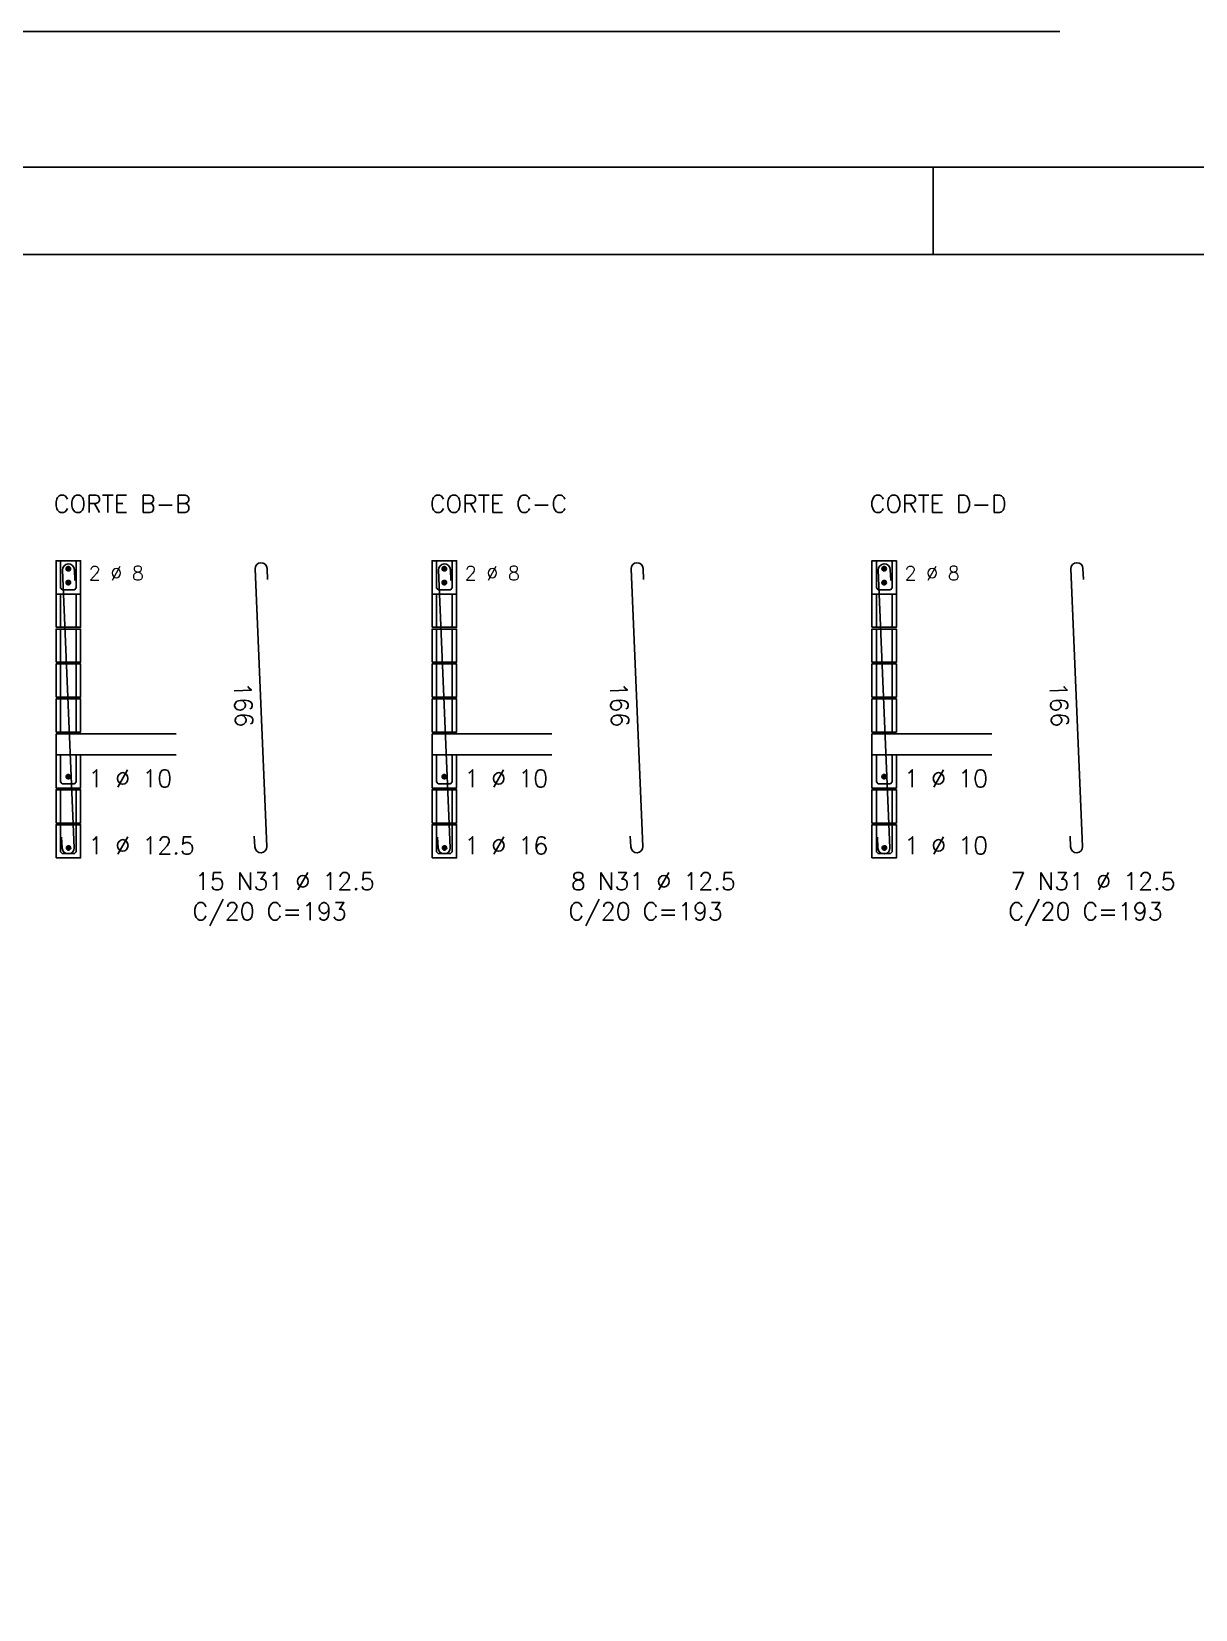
# Model space of a CAD drawing. Extents: x -2 to 121, y -2 to 61.
# Drawn here: x 71.59 to 84.9, y 42.89 to 60.95 of the extents above; entities that cross this region are included whole.
import ezdxf

# ---------------------------------------------------------------- set-up
doc = ezdxf.new("R2010")
doc.units = 0
doc.header["$MEASUREMENT"] = 0
doc.linetypes.add('HIDDEN', pattern=[0.375, 0.25, -0.125])
doc.layers.get('Defpoints').update_dxf_attribs({"linetype": 'CONTINUOUS'})
for name, color, linetype in [('ARQ_FOLHA', 7, 'CONTINUOUS'), ('PENA_03', 3, 'CONTINUOUS'), ('PENA_05', 5, 'CONTINUOUS')]:
    doc.layers.add(name, color=color, linetype=linetype)
doc.styles.get("Standard").update_dxf_attribs({"font": 'ROMANS.SHX'})

msp = doc.modelspace()

# ---------------------------------------------------------------- linework, layer by layer
at = {"layer": 'ARQ_FOLHA', "color": 1}
msp.add_line((81.9, 58.396255), (81.9, 59.396255), dxfattribs=at)
for points in [[(0, -0.003745), (118.9, -0.003745), (118.9, 59.396255), (0, 59.396255)], [(2.5, 0.996255), (117.9, 0.996255), (117.9, 58.396255), (2.5, 58.396255)]]:
    msp.add_lwpolyline(points, close=True, dxfattribs=at)
at = {"layer": 'Defpoints', "color": 8, "linetype": 'HIDDEN', "ltscale": 100}
msp.add_lwpolyline([(-1.95, 60.946255), (-1.95, -1.553745), (120.85, -1.553745), (120.85, 60.946255)], close=True, dxfattribs=at)
at = {"layer": 'PENA_03', "linetype": 'Continuous'}
for p, q in [((71.920281, 54.130602), (71.920281, 54.510602)), ((72.100281, 54.130602), (72.100281, 54.510602)), ((76.220281, 54.130602), (76.220281, 54.510602)), ((76.400281, 54.130602), (76.400281, 54.510602)), ((81.250295, 54.130602), (81.250295, 54.510602)), ((81.430295, 54.130602), (81.430295, 54.510602)), ((71.920281, 53.730602), (71.920281, 54.110602)), ((72.100281, 53.730602), (72.100281, 54.110602)), ((76.220281, 53.730602), (76.220281, 54.110602)), ((76.400281, 53.730602), (76.400281, 54.110602)), ((81.250295, 53.730602), (81.250295, 54.110602)), ((81.430295, 53.730602), (81.430295, 54.110602)), ((71.920281, 53.330602), (71.920281, 53.710602)), ((72.100281, 53.330602), (72.100281, 53.710602)), ((76.220281, 53.330602), (76.220281, 53.710602)), ((76.400281, 53.330602), (76.400281, 53.710602)), ((81.250295, 53.330602), (81.250295, 53.710602)), ((81.430295, 53.330602), (81.430295, 53.710602)), ((71.920281, 52.930602), (71.920281, 53.310602)), ((72.100281, 52.930602), (72.100281, 53.310602)), ((76.220281, 52.930602), (76.220281, 53.310602)), ((76.400281, 52.930602), (76.400281, 53.310602)), ((81.250295, 52.930602), (81.250295, 53.310602)), ((81.430295, 52.930602), (81.430295, 53.310602)), ((71.870281, 52.910602), (71.870281, 52.290602)), ((71.870281, 52.910602), (73.24096, 52.910602)), ((76.170281, 52.910602), (76.170281, 52.290602)), ((76.170281, 52.910602), (77.54096, 52.910602)), ((81.200295, 52.910602), (81.200295, 52.290602)), ((81.200295, 52.910602), (82.570974, 52.910602)), ((71.870281, 52.670602), (73.24096, 52.670602)), ((76.170281, 52.670602), (77.54096, 52.670602)), ((81.200295, 52.670602), (82.570974, 52.670602)), ((71.920281, 51.890602), (71.920281, 52.270602)), ((72.100281, 51.890602), (72.100281, 52.270602)), ((76.220281, 51.890602), (76.220281, 52.270602)), ((76.400281, 51.890602), (76.400281, 52.270602)), ((81.250295, 51.890602), (81.250295, 52.270602)), ((81.430295, 51.890602), (81.430295, 52.270602))]:
    msp.add_line(p, q, dxfattribs=at)
for points in [[(71.870281, 54.510602), (72.150281, 54.510602), (72.150281, 54.890602), (71.870281, 54.890602), (71.870281, 54.510602)], [(72.100281, 54.890602), (72.100281, 54.580602), (72.080281, 54.560602), (71.940281, 54.560602), (71.920281, 54.580602), (71.920281, 54.890602)], [(76.170281, 54.510602), (76.450281, 54.510602), (76.450281, 54.890602), (76.170281, 54.890602), (76.170281, 54.510602)], [(76.400281, 54.890602), (76.400281, 54.580602), (76.380281, 54.560602), (76.240281, 54.560602), (76.220281, 54.580602), (76.220281, 54.890602)], [(81.200295, 54.510602), (81.480295, 54.510602), (81.480295, 54.890602), (81.200295, 54.890602), (81.200295, 54.510602)], [(81.430295, 54.890602), (81.430295, 54.580602), (81.410295, 54.560602), (81.270295, 54.560602), (81.250295, 54.580602), (81.250295, 54.890602)], [(72.03483, 54.800336), (72.032668, 54.810504), (72.026558, 54.818915), (72.017555, 54.824112), (72.007217, 54.825199), (71.99733, 54.821987), (71.989604, 54.815031), (71.985376, 54.805534), (71.985376, 54.795138), (71.989604, 54.785641), (71.99733, 54.778685), (72.007217, 54.775473), (72.017555, 54.776559), (72.026558, 54.781757), (72.032668, 54.790167), (72.03483, 54.800336)], [(76.33483, 54.800336), (76.332668, 54.810504), (76.326558, 54.818915), (76.317555, 54.824112), (76.307217, 54.825199), (76.29733, 54.821987), (76.289604, 54.815031), (76.285376, 54.805534), (76.285376, 54.795138), (76.289604, 54.785641), (76.29733, 54.778685), (76.307217, 54.775473), (76.317555, 54.776559), (76.326558, 54.781757), (76.332668, 54.790167), (76.33483, 54.800336)], [(81.364844, 54.800336), (81.362683, 54.810504), (81.356572, 54.818915), (81.347569, 54.824112), (81.337231, 54.825199), (81.327344, 54.821987), (81.319618, 54.815031), (81.31539, 54.805534), (81.31539, 54.795138), (81.319618, 54.785641), (81.327344, 54.778685), (81.337231, 54.775473), (81.347569, 54.776559), (81.356572, 54.781757), (81.362683, 54.790167), (81.364844, 54.800336)], [(72.03483, 54.641592), (72.032668, 54.65176), (72.026558, 54.660171), (72.017555, 54.665368), (72.007217, 54.666455), (71.99733, 54.663243), (71.989604, 54.656287), (71.985376, 54.64679), (71.985376, 54.636394), (71.989604, 54.626897), (71.99733, 54.619941), (72.007217, 54.616729), (72.017555, 54.617816), (72.026558, 54.623013), (72.032668, 54.631424), (72.03483, 54.641592)], [(76.33483, 54.641592), (76.332668, 54.65176), (76.326558, 54.660171), (76.317555, 54.665368), (76.307217, 54.666455), (76.29733, 54.663243), (76.289604, 54.656287), (76.285376, 54.64679), (76.285376, 54.636394), (76.289604, 54.626897), (76.29733, 54.619941), (76.307217, 54.616729), (76.317555, 54.617816), (76.326558, 54.623013), (76.332668, 54.631424), (76.33483, 54.641592)], [(81.364844, 54.641592), (81.362683, 54.65176), (81.356572, 54.660171), (81.347569, 54.665368), (81.337231, 54.666455), (81.327344, 54.663243), (81.319618, 54.656287), (81.31539, 54.64679), (81.31539, 54.636394), (81.319618, 54.626897), (81.327344, 54.619941), (81.337231, 54.616729), (81.347569, 54.617816), (81.356572, 54.623013), (81.362683, 54.631424), (81.364844, 54.641592)], [(71.870281, 54.130602), (72.150281, 54.130602), (72.150281, 54.510602), (71.870281, 54.510602), (71.870281, 54.130602)], [(76.170281, 54.130602), (76.450281, 54.130602), (76.450281, 54.510602), (76.170281, 54.510602), (76.170281, 54.130602)], [(81.200295, 54.130602), (81.480295, 54.130602), (81.480295, 54.510602), (81.200295, 54.510602), (81.200295, 54.130602)], [(71.870281, 53.730602), (72.150281, 53.730602), (72.150281, 54.110602), (71.870281, 54.110602), (71.870281, 53.730602)], [(76.170281, 53.730602), (76.450281, 53.730602), (76.450281, 54.110602), (76.170281, 54.110602), (76.170281, 53.730602)], [(81.200295, 53.730602), (81.480295, 53.730602), (81.480295, 54.110602), (81.200295, 54.110602), (81.200295, 53.730602)], [(71.870281, 53.330602), (72.150281, 53.330602), (72.150281, 53.710602), (71.870281, 53.710602), (71.870281, 53.330602)], [(76.170281, 53.330602), (76.450281, 53.330602), (76.450281, 53.710602), (76.170281, 53.710602), (76.170281, 53.330602)], [(81.200295, 53.330602), (81.480295, 53.330602), (81.480295, 53.710602), (81.200295, 53.710602), (81.200295, 53.330602)], [(71.870281, 52.930602), (72.150281, 52.930602), (72.150281, 53.310602), (71.870281, 53.310602), (71.870281, 52.930602)], [(76.170281, 52.930602), (76.450281, 52.930602), (76.450281, 53.310602), (76.170281, 53.310602), (76.170281, 52.930602)], [(81.200295, 52.930602), (81.480295, 52.930602), (81.480295, 53.310602), (81.200295, 53.310602), (81.200295, 52.930602)], [(71.870281, 52.290602), (72.150281, 52.290602), (72.150281, 52.670602)], [(72.100281, 52.670602), (72.100281, 52.360602), (72.080281, 52.340602), (71.940281, 52.340602), (71.920281, 52.360602), (71.920281, 52.670602)], [(76.170281, 52.290602), (76.450281, 52.290602), (76.450281, 52.670602)], [(76.400281, 52.670602), (76.400281, 52.360602), (76.380281, 52.340602), (76.240281, 52.340602), (76.220281, 52.360602), (76.220281, 52.670602)], [(81.200295, 52.290602), (81.480295, 52.290602), (81.480295, 52.670602)], [(81.430295, 52.670602), (81.430295, 52.360602), (81.410295, 52.340602), (81.270295, 52.340602), (81.250295, 52.360602), (81.250295, 52.670602)], [(72.03483, 52.421592), (72.032668, 52.43176), (72.026558, 52.440171), (72.017555, 52.445368), (72.007217, 52.446455), (71.99733, 52.443243), (71.989604, 52.436287), (71.985376, 52.42679), (71.985376, 52.416394), (71.989604, 52.406897), (71.99733, 52.399941), (72.007217, 52.396729), (72.017555, 52.397816), (72.026558, 52.403013), (72.032668, 52.411424), (72.03483, 52.421592)], [(76.33483, 52.421592), (76.332668, 52.43176), (76.326558, 52.440171), (76.317555, 52.445368), (76.307217, 52.446455), (76.29733, 52.443243), (76.289604, 52.436287), (76.285376, 52.42679), (76.285376, 52.416394), (76.289604, 52.406897), (76.29733, 52.399941), (76.307217, 52.396729), (76.317555, 52.397816), (76.326558, 52.403013), (76.332668, 52.411424), (76.33483, 52.421592)], [(81.364844, 52.421592), (81.362683, 52.43176), (81.356572, 52.440171), (81.347569, 52.445368), (81.337231, 52.446455), (81.327344, 52.443243), (81.319618, 52.436287), (81.31539, 52.42679), (81.31539, 52.416394), (81.319618, 52.406897), (81.327344, 52.399941), (81.337231, 52.396729), (81.347569, 52.397816), (81.356572, 52.403013), (81.362683, 52.411424), (81.364844, 52.421592)], [(71.870281, 51.890602), (72.150281, 51.890602), (72.150281, 52.270602), (71.870281, 52.270602), (71.870281, 51.890602)], [(76.170281, 51.890602), (76.450281, 51.890602), (76.450281, 52.270602), (76.170281, 52.270602), (76.170281, 51.890602)], [(81.200295, 51.890602), (81.480295, 51.890602), (81.480295, 52.270602), (81.200295, 52.270602), (81.200295, 51.890602)], [(71.870281, 51.490602), (72.150281, 51.490602), (72.150281, 51.870602), (71.870281, 51.870602), (71.870281, 51.490602)], [(72.100281, 51.870602), (72.100281, 51.560602), (72.080281, 51.540602), (71.940281, 51.540602), (71.920281, 51.560602), (71.920281, 51.870602)], [(76.170281, 51.490602), (76.450281, 51.490602), (76.450281, 51.870602), (76.170281, 51.870602), (76.170281, 51.490602)], [(76.400281, 51.870602), (76.400281, 51.560602), (76.380281, 51.540602), (76.240281, 51.540602), (76.220281, 51.560602), (76.220281, 51.870602)], [(81.200295, 51.490602), (81.480295, 51.490602), (81.480295, 51.870602), (81.200295, 51.870602), (81.200295, 51.490602)], [(81.430295, 51.870602), (81.430295, 51.560602), (81.410295, 51.540602), (81.270295, 51.540602), (81.250295, 51.560602), (81.250295, 51.870602)], [(72.036877, 51.605602), (72.034716, 51.61577), (72.028605, 51.62418), (72.019602, 51.629378), (72.009264, 51.630465), (71.999377, 51.627252), (71.991652, 51.620296), (71.987423, 51.6108), (71.987423, 51.600404), (71.991652, 51.590907), (71.999377, 51.583951), (72.009264, 51.580739), (72.019602, 51.581825), (72.028605, 51.587023), (72.034716, 51.595433), (72.036877, 51.605602)], [(76.336877, 51.605602), (76.334716, 51.61577), (76.328605, 51.62418), (76.319602, 51.629378), (76.309264, 51.630465), (76.299377, 51.627252), (76.291652, 51.620296), (76.287423, 51.6108), (76.287423, 51.600404), (76.291652, 51.590907), (76.299377, 51.583951), (76.309264, 51.580739), (76.319602, 51.581825), (76.328605, 51.587023), (76.334716, 51.595433), (76.336877, 51.605602)], [(81.366891, 51.605602), (81.36473, 51.61577), (81.35862, 51.62418), (81.349617, 51.629378), (81.339278, 51.630465), (81.329391, 51.627252), (81.321666, 51.620296), (81.317438, 51.6108), (81.317438, 51.600404), (81.321666, 51.590907), (81.329391, 51.583951), (81.339278, 51.580739), (81.349617, 51.581825), (81.35862, 51.587023), (81.36473, 51.595433), (81.366891, 51.605602)]]:
    msp.add_lwpolyline(points, dxfattribs=at)
for centre in [(72.00983, 54.800336), (76.30983, 54.800336), (81.339844, 54.800336), (72.00983, 54.641592), (76.30983, 54.641592), (81.339844, 54.641592), (72.00983, 52.421592), (76.30983, 52.421592), (81.339844, 52.421592)]:
    msp.add_circle(centre, 0.025, dxfattribs=at)
for points in [[(72.03483, 54.800336), (71.989604, 54.815031), (71.985376, 54.805534)], [(72.03483, 54.800336), (71.985376, 54.805534), (71.985376, 54.795138)], [(72.03483, 54.800336), (71.985376, 54.795138), (71.989604, 54.785641)], [(72.03483, 54.800336), (71.99733, 54.821987), (71.986337, 54.808886)], [(72.03483, 54.800336), (71.986337, 54.808886), (71.986337, 54.791785)], [(72.03483, 54.800336), (71.986337, 54.791785), (71.99733, 54.778685)], [(72.03483, 54.800336), (71.99733, 54.821987), (71.989604, 54.815031)], [(72.03483, 54.800336), (71.989604, 54.785641), (71.99733, 54.778685)], [(72.03483, 54.800336), (72.007217, 54.825199), (71.99733, 54.821987)], [(72.03483, 54.800336), (72.014171, 54.824956), (71.99733, 54.821987)], [(72.03483, 54.800336), (71.99733, 54.778685), (72.014171, 54.775716)], [(72.03483, 54.800336), (71.99733, 54.778685), (72.007217, 54.775473)], [(72.03483, 54.800336), (72.017555, 54.824112), (72.007217, 54.825199)], [(72.03483, 54.800336), (72.007217, 54.775473), (72.017555, 54.776559)], [(72.03483, 54.800336), (72.028981, 54.816406), (72.014171, 54.824956)], [(72.03483, 54.800336), (72.014171, 54.775716), (72.028981, 54.784266)], [(72.03483, 54.800336), (72.026558, 54.818915), (72.017555, 54.824112)], [(72.03483, 54.800336), (72.017555, 54.776559), (72.026558, 54.781757)], [(72.03483, 54.800336), (72.032668, 54.810504), (72.026558, 54.818915)], [(72.03483, 54.800336), (72.026558, 54.781757), (72.032668, 54.790167)], [(72.03483, 54.800336), (72.028981, 54.784266), (72.03483, 54.800336)], [(72.03483, 54.800336), (72.032668, 54.790167), (72.03483, 54.800336)], [(76.33483, 54.800336), (76.289604, 54.815031), (76.285376, 54.805534)], [(76.33483, 54.800336), (76.285376, 54.805534), (76.285376, 54.795138)], [(76.33483, 54.800336), (76.285376, 54.795138), (76.289604, 54.785641)], [(76.33483, 54.800336), (76.29733, 54.821987), (76.286337, 54.808886)], [(76.33483, 54.800336), (76.286337, 54.808886), (76.286337, 54.791785)], [(76.33483, 54.800336), (76.286337, 54.791785), (76.29733, 54.778685)], [(76.33483, 54.800336), (76.29733, 54.821987), (76.289604, 54.815031)], [(76.33483, 54.800336), (76.289604, 54.785641), (76.29733, 54.778685)], [(76.33483, 54.800336), (76.307217, 54.825199), (76.29733, 54.821987)], [(76.33483, 54.800336), (76.314171, 54.824956), (76.29733, 54.821987)], [(76.33483, 54.800336), (76.29733, 54.778685), (76.314171, 54.775716)], [(76.33483, 54.800336), (76.29733, 54.778685), (76.307217, 54.775473)], [(76.33483, 54.800336), (76.317555, 54.824112), (76.307217, 54.825199)], [(76.33483, 54.800336), (76.307217, 54.775473), (76.317555, 54.776559)], [(76.33483, 54.800336), (76.328981, 54.816406), (76.314171, 54.824956)], [(76.33483, 54.800336), (76.314171, 54.775716), (76.328981, 54.784266)], [(76.33483, 54.800336), (76.326558, 54.818915), (76.317555, 54.824112)], [(76.33483, 54.800336), (76.317555, 54.776559), (76.326558, 54.781757)], [(76.33483, 54.800336), (76.332668, 54.810504), (76.326558, 54.818915)], [(76.33483, 54.800336), (76.326558, 54.781757), (76.332668, 54.790167)], [(76.33483, 54.800336), (76.328981, 54.784266), (76.33483, 54.800336)], [(76.33483, 54.800336), (76.332668, 54.790167), (76.33483, 54.800336)], [(81.364844, 54.800336), (81.319618, 54.815031), (81.31539, 54.805534)], [(81.364844, 54.800336), (81.31539, 54.805534), (81.31539, 54.795138)], [(81.364844, 54.800336), (81.31539, 54.795138), (81.319618, 54.785641)], [(81.364844, 54.800336), (81.327344, 54.821987), (81.316352, 54.808886)], [(81.364844, 54.800336), (81.316352, 54.808886), (81.316352, 54.791785)], [(81.364844, 54.800336), (81.316352, 54.791785), (81.327344, 54.778685)], [(81.364844, 54.800336), (81.327344, 54.821987), (81.319618, 54.815031)], [(81.364844, 54.800336), (81.319618, 54.785641), (81.327344, 54.778685)], [(81.364844, 54.800336), (81.337231, 54.825199), (81.327344, 54.821987)], [(81.364844, 54.800336), (81.344185, 54.824956), (81.327344, 54.821987)], [(81.364844, 54.800336), (81.327344, 54.778685), (81.344185, 54.775716)], [(81.364844, 54.800336), (81.327344, 54.778685), (81.337231, 54.775473)], [(81.364844, 54.800336), (81.347569, 54.824112), (81.337231, 54.825199)], [(81.364844, 54.800336), (81.337231, 54.775473), (81.347569, 54.776559)], [(81.364844, 54.800336), (81.358995, 54.816406), (81.344185, 54.824956)], [(81.364844, 54.800336), (81.344185, 54.775716), (81.358995, 54.784266)], [(81.364844, 54.800336), (81.356572, 54.818915), (81.347569, 54.824112)], [(81.364844, 54.800336), (81.347569, 54.776559), (81.356572, 54.781757)], [(81.364844, 54.800336), (81.362683, 54.810504), (81.356572, 54.818915)], [(81.364844, 54.800336), (81.356572, 54.781757), (81.362683, 54.790167)], [(81.364844, 54.800336), (81.358995, 54.784266), (81.364844, 54.800336)], [(81.364844, 54.800336), (81.362683, 54.790167), (81.364844, 54.800336)], [(72.03483, 54.641592), (71.989604, 54.656287), (71.985376, 54.64679)], [(72.03483, 54.641592), (71.985376, 54.64679), (71.985376, 54.636394)], [(72.03483, 54.641592), (71.985376, 54.636394), (71.989604, 54.626897)], [(72.03483, 54.641592), (71.99733, 54.663243), (71.986337, 54.650142)], [(72.03483, 54.641592), (71.986337, 54.650142), (71.986337, 54.633041)], [(72.03483, 54.641592), (71.986337, 54.633041), (71.99733, 54.619941)], [(72.03483, 54.641592), (71.99733, 54.663243), (71.989604, 54.656287)], [(72.03483, 54.641592), (71.989604, 54.626897), (71.99733, 54.619941)], [(72.03483, 54.641592), (72.007217, 54.666455), (71.99733, 54.663243)], [(72.03483, 54.641592), (72.014171, 54.666212), (71.99733, 54.663243)], [(72.03483, 54.641592), (71.99733, 54.619941), (72.014171, 54.616972)], [(72.03483, 54.641592), (71.99733, 54.619941), (72.007217, 54.616729)], [(72.03483, 54.641592), (72.017555, 54.665368), (72.007217, 54.666455)], [(72.03483, 54.641592), (72.007217, 54.616729), (72.017555, 54.617816)], [(72.03483, 54.641592), (72.028981, 54.657662), (72.014171, 54.666212)], [(72.03483, 54.641592), (72.014171, 54.616972), (72.028981, 54.625522)], [(72.03483, 54.641592), (72.026558, 54.660171), (72.017555, 54.665368)], [(72.03483, 54.641592), (72.017555, 54.617816), (72.026558, 54.623013)], [(72.03483, 54.641592), (72.032668, 54.65176), (72.026558, 54.660171)], [(72.03483, 54.641592), (72.026558, 54.623013), (72.032668, 54.631424)], [(72.03483, 54.641592), (72.028981, 54.625522), (72.03483, 54.641592)], [(72.03483, 54.641592), (72.032668, 54.631424), (72.03483, 54.641592)], [(76.33483, 54.641592), (76.289604, 54.656287), (76.285376, 54.64679)], [(76.33483, 54.641592), (76.285376, 54.64679), (76.285376, 54.636394)], [(76.33483, 54.641592), (76.285376, 54.636394), (76.289604, 54.626897)], [(76.33483, 54.641592), (76.29733, 54.663243), (76.286337, 54.650142)], [(76.33483, 54.641592), (76.286337, 54.650142), (76.286337, 54.633041)], [(76.33483, 54.641592), (76.286337, 54.633041), (76.29733, 54.619941)], [(76.33483, 54.641592), (76.29733, 54.663243), (76.289604, 54.656287)], [(76.33483, 54.641592), (76.289604, 54.626897), (76.29733, 54.619941)], [(76.33483, 54.641592), (76.307217, 54.666455), (76.29733, 54.663243)], [(76.33483, 54.641592), (76.314171, 54.666212), (76.29733, 54.663243)], [(76.33483, 54.641592), (76.29733, 54.619941), (76.314171, 54.616972)], [(76.33483, 54.641592), (76.29733, 54.619941), (76.307217, 54.616729)], [(76.33483, 54.641592), (76.317555, 54.665368), (76.307217, 54.666455)], [(76.33483, 54.641592), (76.307217, 54.616729), (76.317555, 54.617816)], [(76.33483, 54.641592), (76.328981, 54.657662), (76.314171, 54.666212)], [(76.33483, 54.641592), (76.314171, 54.616972), (76.328981, 54.625522)], [(76.33483, 54.641592), (76.326558, 54.660171), (76.317555, 54.665368)], [(76.33483, 54.641592), (76.317555, 54.617816), (76.326558, 54.623013)], [(76.33483, 54.641592), (76.332668, 54.65176), (76.326558, 54.660171)], [(76.33483, 54.641592), (76.326558, 54.623013), (76.332668, 54.631424)], [(76.33483, 54.641592), (76.328981, 54.625522), (76.33483, 54.641592)], [(76.33483, 54.641592), (76.332668, 54.631424), (76.33483, 54.641592)], [(81.364844, 54.641592), (81.319618, 54.656287), (81.31539, 54.64679)], [(81.364844, 54.641592), (81.31539, 54.64679), (81.31539, 54.636394)], [(81.364844, 54.641592), (81.31539, 54.636394), (81.319618, 54.626897)], [(81.364844, 54.641592), (81.327344, 54.663243), (81.316352, 54.650142)], [(81.364844, 54.641592), (81.316352, 54.650142), (81.316352, 54.633041)], [(81.364844, 54.641592), (81.316352, 54.633041), (81.327344, 54.619941)], [(81.364844, 54.641592), (81.327344, 54.663243), (81.319618, 54.656287)], [(81.364844, 54.641592), (81.319618, 54.626897), (81.327344, 54.619941)], [(81.364844, 54.641592), (81.337231, 54.666455), (81.327344, 54.663243)], [(81.364844, 54.641592), (81.344185, 54.666212), (81.327344, 54.663243)], [(81.364844, 54.641592), (81.327344, 54.619941), (81.344185, 54.616972)], [(81.364844, 54.641592), (81.327344, 54.619941), (81.337231, 54.616729)], [(81.364844, 54.641592), (81.347569, 54.665368), (81.337231, 54.666455)], [(81.364844, 54.641592), (81.337231, 54.616729), (81.347569, 54.617816)], [(81.364844, 54.641592), (81.358995, 54.657662), (81.344185, 54.666212)], [(81.364844, 54.641592), (81.344185, 54.616972), (81.358995, 54.625522)], [(81.364844, 54.641592), (81.356572, 54.660171), (81.347569, 54.665368)], [(81.364844, 54.641592), (81.347569, 54.617816), (81.356572, 54.623013)], [(81.364844, 54.641592), (81.362683, 54.65176), (81.356572, 54.660171)], [(81.364844, 54.641592), (81.356572, 54.623013), (81.362683, 54.631424)], [(81.364844, 54.641592), (81.358995, 54.625522), (81.364844, 54.641592)], [(81.364844, 54.641592), (81.362683, 54.631424), (81.364844, 54.641592)], [(72.03483, 52.421592), (71.989604, 52.436287), (71.985376, 52.42679)], [(72.03483, 52.421592), (71.985376, 52.42679), (71.985376, 52.416394)], [(72.03483, 52.421592), (71.985376, 52.416394), (71.989604, 52.406897)], [(72.03483, 52.421592), (71.99733, 52.443243), (71.986337, 52.430142)], [(72.03483, 52.421592), (71.986337, 52.430142), (71.986337, 52.413041)], [(72.03483, 52.421592), (71.986337, 52.413041), (71.99733, 52.399941)], [(72.03483, 52.421592), (71.99733, 52.443243), (71.989604, 52.436287)], [(72.03483, 52.421592), (71.989604, 52.406897), (71.99733, 52.399941)], [(72.03483, 52.421592), (72.007217, 52.446455), (71.99733, 52.443243)], [(72.03483, 52.421592), (72.014171, 52.446212), (71.99733, 52.443243)], [(72.03483, 52.421592), (71.99733, 52.399941), (72.014171, 52.396972)], [(72.03483, 52.421592), (71.99733, 52.399941), (72.007217, 52.396729)], [(72.03483, 52.421592), (72.017555, 52.445368), (72.007217, 52.446455)], [(72.03483, 52.421592), (72.007217, 52.396729), (72.017555, 52.397816)], [(72.03483, 52.421592), (72.028981, 52.437662), (72.014171, 52.446212)], [(72.03483, 52.421592), (72.014171, 52.396972), (72.028981, 52.405522)], [(72.03483, 52.421592), (72.026558, 52.440171), (72.017555, 52.445368)], [(72.03483, 52.421592), (72.017555, 52.397816), (72.026558, 52.403013)], [(72.03483, 52.421592), (72.032668, 52.43176), (72.026558, 52.440171)], [(72.03483, 52.421592), (72.026558, 52.403013), (72.032668, 52.411424)], [(72.03483, 52.421592), (72.028981, 52.405522), (72.03483, 52.421592)], [(72.03483, 52.421592), (72.032668, 52.411424), (72.03483, 52.421592)], [(76.33483, 52.421592), (76.289604, 52.436287), (76.285376, 52.42679)], [(76.33483, 52.421592), (76.285376, 52.42679), (76.285376, 52.416394)], [(76.33483, 52.421592), (76.285376, 52.416394), (76.289604, 52.406897)], [(76.33483, 52.421592), (76.29733, 52.443243), (76.286337, 52.430142)], [(76.33483, 52.421592), (76.286337, 52.430142), (76.286337, 52.413041)], [(76.33483, 52.421592), (76.286337, 52.413041), (76.29733, 52.399941)], [(76.33483, 52.421592), (76.29733, 52.443243), (76.289604, 52.436287)], [(76.33483, 52.421592), (76.289604, 52.406897), (76.29733, 52.399941)], [(76.33483, 52.421592), (76.307217, 52.446455), (76.29733, 52.443243)], [(76.33483, 52.421592), (76.314171, 52.446212), (76.29733, 52.443243)], [(76.33483, 52.421592), (76.29733, 52.399941), (76.314171, 52.396972)], [(76.33483, 52.421592), (76.29733, 52.399941), (76.307217, 52.396729)], [(76.33483, 52.421592), (76.317555, 52.445368), (76.307217, 52.446455)], [(76.33483, 52.421592), (76.307217, 52.396729), (76.317555, 52.397816)], [(76.33483, 52.421592), (76.328981, 52.437662), (76.314171, 52.446212)], [(76.33483, 52.421592), (76.314171, 52.396972), (76.328981, 52.405522)], [(76.33483, 52.421592), (76.326558, 52.440171), (76.317555, 52.445368)], [(76.33483, 52.421592), (76.317555, 52.397816), (76.326558, 52.403013)], [(76.33483, 52.421592), (76.332668, 52.43176), (76.326558, 52.440171)], [(76.33483, 52.421592), (76.326558, 52.403013), (76.332668, 52.411424)], [(76.33483, 52.421592), (76.328981, 52.405522), (76.33483, 52.421592)], [(76.33483, 52.421592), (76.332668, 52.411424), (76.33483, 52.421592)], [(81.364844, 52.421592), (81.319618, 52.436287), (81.31539, 52.42679)], [(81.364844, 52.421592), (81.31539, 52.42679), (81.31539, 52.416394)], [(81.364844, 52.421592), (81.31539, 52.416394), (81.319618, 52.406897)], [(81.364844, 52.421592), (81.327344, 52.443243), (81.316352, 52.430142)], [(81.364844, 52.421592), (81.316352, 52.430142), (81.316352, 52.413041)], [(81.364844, 52.421592), (81.316352, 52.413041), (81.327344, 52.399941)], [(81.364844, 52.421592), (81.327344, 52.443243), (81.319618, 52.436287)], [(81.364844, 52.421592), (81.319618, 52.406897), (81.327344, 52.399941)], [(81.364844, 52.421592), (81.337231, 52.446455), (81.327344, 52.443243)], [(81.364844, 52.421592), (81.344185, 52.446212), (81.327344, 52.443243)], [(81.364844, 52.421592), (81.327344, 52.399941), (81.344185, 52.396972)], [(81.364844, 52.421592), (81.327344, 52.399941), (81.337231, 52.396729)], [(81.364844, 52.421592), (81.347569, 52.445368), (81.337231, 52.446455)], [(81.364844, 52.421592), (81.337231, 52.396729), (81.347569, 52.397816)], [(81.364844, 52.421592), (81.358995, 52.437662), (81.344185, 52.446212)], [(81.364844, 52.421592), (81.344185, 52.396972), (81.358995, 52.405522)], [(81.364844, 52.421592), (81.356572, 52.440171), (81.347569, 52.445368)], [(81.364844, 52.421592), (81.347569, 52.397816), (81.356572, 52.403013)], [(81.364844, 52.421592), (81.362683, 52.43176), (81.356572, 52.440171)], [(81.364844, 52.421592), (81.356572, 52.403013), (81.362683, 52.411424)], [(81.364844, 52.421592), (81.358995, 52.405522), (81.364844, 52.421592)], [(81.364844, 52.421592), (81.362683, 52.411424), (81.364844, 52.421592)], [(72.036877, 51.605602), (71.991652, 51.620296), (71.987423, 51.6108)], [(72.036877, 51.605602), (71.987423, 51.6108), (71.987423, 51.600404)], [(72.036877, 51.605602), (71.987423, 51.600404), (71.991652, 51.590907)], [(72.036877, 51.605602), (71.999377, 51.627252), (71.991652, 51.620296)], [(72.036877, 51.605602), (71.991652, 51.590907), (71.999377, 51.583951)], [(72.036877, 51.605602), (72.009264, 51.630465), (71.999377, 51.627252)], [(72.036877, 51.605602), (71.999377, 51.583951), (72.009264, 51.580739)], [(72.036877, 51.605602), (72.019602, 51.629378), (72.009264, 51.630465)], [(72.036877, 51.605602), (72.009264, 51.580739), (72.019602, 51.581825)], [(72.036877, 51.605602), (72.028605, 51.62418), (72.019602, 51.629378)], [(72.036877, 51.605602), (72.019602, 51.581825), (72.028605, 51.587023)], [(72.036877, 51.605602), (72.034716, 51.61577), (72.028605, 51.62418)], [(72.036877, 51.605602), (72.028605, 51.587023), (72.034716, 51.595433)], [(72.036877, 51.605602), (72.034716, 51.595433), (72.036877, 51.605602)], [(76.336877, 51.605602), (76.291652, 51.620296), (76.287423, 51.6108)], [(76.336877, 51.605602), (76.287423, 51.6108), (76.287423, 51.600404)], [(76.336877, 51.605602), (76.287423, 51.600404), (76.291652, 51.590907)], [(76.336877, 51.605602), (76.299377, 51.627252), (76.291652, 51.620296)], [(76.336877, 51.605602), (76.291652, 51.590907), (76.299377, 51.583951)], [(76.336877, 51.605602), (76.309264, 51.630465), (76.299377, 51.627252)], [(76.336877, 51.605602), (76.299377, 51.583951), (76.309264, 51.580739)], [(76.336877, 51.605602), (76.319602, 51.629378), (76.309264, 51.630465)], [(76.336877, 51.605602), (76.309264, 51.580739), (76.319602, 51.581825)], [(76.336877, 51.605602), (76.328605, 51.62418), (76.319602, 51.629378)], [(76.336877, 51.605602), (76.319602, 51.581825), (76.328605, 51.587023)], [(76.336877, 51.605602), (76.334716, 51.61577), (76.328605, 51.62418)], [(76.336877, 51.605602), (76.328605, 51.587023), (76.334716, 51.595433)], [(76.336877, 51.605602), (76.334716, 51.595433), (76.336877, 51.605602)], [(81.366891, 51.605602), (81.321666, 51.620296), (81.317438, 51.6108)], [(81.366891, 51.605602), (81.317438, 51.6108), (81.317438, 51.600404)], [(81.366891, 51.605602), (81.317438, 51.600404), (81.321666, 51.590907)], [(81.366891, 51.605602), (81.329391, 51.627252), (81.321666, 51.620296)], [(81.366891, 51.605602), (81.321666, 51.590907), (81.329391, 51.583951)], [(81.366891, 51.605602), (81.339278, 51.630465), (81.329391, 51.627252)], [(81.366891, 51.605602), (81.329391, 51.583951), (81.339278, 51.580739)], [(81.366891, 51.605602), (81.349617, 51.629378), (81.339278, 51.630465)], [(81.366891, 51.605602), (81.339278, 51.580739), (81.349617, 51.581825)], [(81.366891, 51.605602), (81.35862, 51.62418), (81.349617, 51.629378)], [(81.366891, 51.605602), (81.349617, 51.581825), (81.35862, 51.587023)], [(81.366891, 51.605602), (81.36473, 51.61577), (81.35862, 51.62418)], [(81.366891, 51.605602), (81.35862, 51.587023), (81.36473, 51.595433)], [(81.366891, 51.605602), (81.36473, 51.595433), (81.366891, 51.605602)]]:
    msp.add_solid(points, dxfattribs=at)
at = {"layer": 'PENA_05', "linetype": 'Continuous'}
for p, q in [((71.942205, 54.783211), (72.076366, 51.608718)), ((72.08536, 54.664149), (72.080082, 54.789038)), ((74.145643, 54.797346), (74.279804, 51.622853)), ((74.288798, 54.678285), (74.28352, 54.803173)), ((76.242205, 54.783211), (76.376366, 51.608718)), ((76.38536, 54.664149), (76.380082, 54.789038)), ((78.445643, 54.797346), (78.579804, 51.622853)), ((78.588798, 54.678285), (78.58352, 54.803173)), ((81.272219, 54.783211), (81.406381, 51.608718)), ((81.415374, 54.664149), (81.410096, 54.789038)), ((83.475657, 54.797346), (83.609818, 51.622853)), ((83.618812, 54.678285), (83.613534, 54.803173)), ((71.938489, 51.602891), (71.933211, 51.72778)), ((74.141927, 51.617027), (74.136649, 51.741915)), ((76.238489, 51.602891), (76.233211, 51.72778)), ((78.441927, 51.617027), (78.436649, 51.741915)), ((81.268504, 51.602891), (81.263226, 51.72778)), ((83.471941, 51.617027), (83.466663, 51.741915))]:
    msp.add_line(p, q, dxfattribs=at)
for centre, start, end in [((72.011144, 54.786124), 2.420008, 182.420008), ((74.214581, 54.80026), 2.420008, 182.420008), ((76.311144, 54.786124), 2.420008, 182.420008), ((78.514581, 54.80026), 2.420008, 182.420008), ((81.341158, 54.786124), 2.420008, 182.420008), ((83.544595, 54.80026), 2.420008, 182.420008), ((72.007428, 51.605805), 182.420008, 2.420008), ((74.210865, 51.61994), 182.420008, 2.420008), ((76.307428, 51.605805), 182.420008, 2.420008), ((78.510865, 51.61994), 182.420008, 2.420008), ((81.337442, 51.605805), 182.420008, 2.420008), ((83.54088, 51.61994), 182.420008, 2.420008)]:
    msp.add_arc(centre, 0.069, start, end, dxfattribs=at)

# ---------------------------------------------------------------- texts
at = {"layer": 'PENA_03', "linetype": 'Continuous'}
for s, height, p in [('CORTE B-B', 0.2, (71.84416, 55.442461)), ('CORTE C-C', 0.2, (76.14416, 55.442461)), ('CORTE D-D', 0.2, (81.174175, 55.442461)), ('2 %%c 8', 0.16, (72.242986, 54.670342)), ('2 %%c 8', 0.16, (76.542986, 54.670342)), ('2 %%c 8', 0.16, (81.573, 54.670342)), ('1 %%c 10', 0.2, (72.237544, 52.300492)), ('1 %%c 10', 0.2, (76.537544, 52.300492)), ('1 %%c 10', 0.2, (81.567558, 52.300492)), ('1 %%c 12.5', 0.2, (72.238381, 51.533688)), ('1 %%c 16', 0.2, (76.538381, 51.533688)), ('1 %%c 10', 0.2, (81.568396, 51.533688)), ('15 N31 %%c 12.5', 0.2, (73.45712, 51.124569)), ('8 N31 %%c 12.5', 0.2, (77.75712, 51.124569)), ('7 N31 %%c 12.5', 0.2, (82.787134, 51.124569)), ('C/20 C=193', 0.2, (73.429257, 50.780925)), ('C/20 C=193', 0.2, (77.729257, 50.780925)), ('C/20 C=193', 0.2, (82.759271, 50.780925))]:
    msp.add_text(s, height=height, dxfattribs=at).set_placement(p)
for p in [(73.900323, 53.497165), (78.200323, 53.497165), (83.230338, 53.497165)]:
    msp.add_text('166', height=0.2, rotation=272.420008, dxfattribs=at).set_placement(p)

doc.saveas('drawing.dxf')
